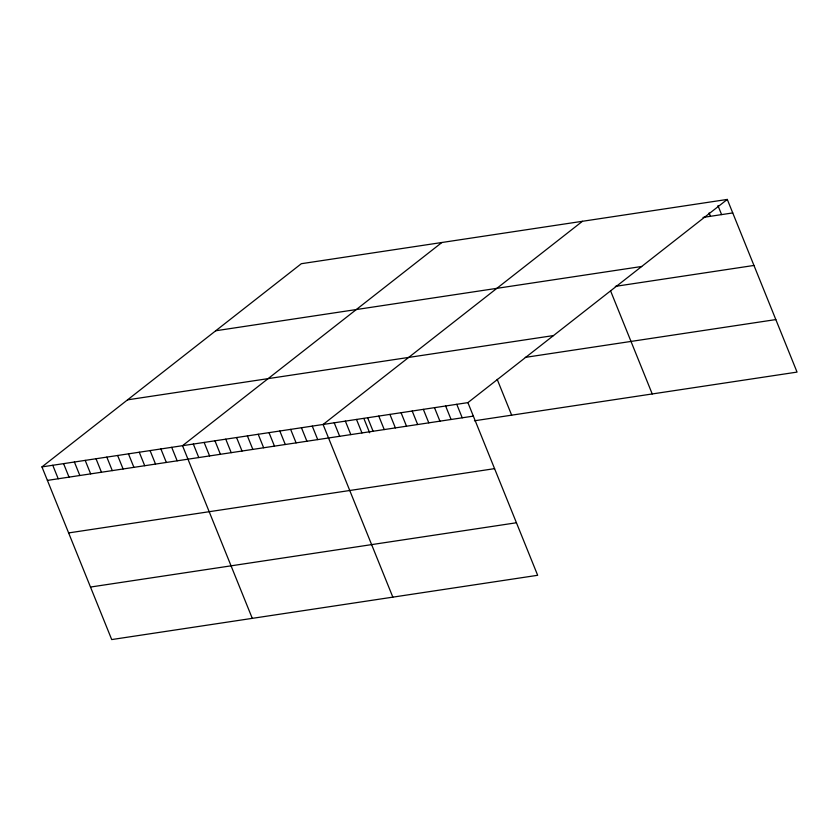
<?xml version="1.0" encoding="UTF-8"?>
<svg xmlns="http://www.w3.org/2000/svg" width="839" height="839" viewBox="0 0 839 839"><rect width="100%" height="100%" fill="white"/><g stroke="black" fill="none" stroke-linecap="round" stroke-linejoin="round"><path stroke-width="1.26" d="M727.287 199.43L467.9 402.626L537.663 575.292L111.713 639.57L41.95 466.904L301.337 263.708L727.287 199.43L797.05 372.097L474.413 420.79M441.901 242.502L182.514 445.687L252.277 618.353M582.465 221.286L323.078 424.482L392.841 597.148M703.03 217.416L732.741 212.928M215.738 330.765L641.688 266.487M615.323 286.372L753.967 265.449M127.549 399.846L553.499 335.569M525.277 357.383L775.823 319.575M41.95 466.904L467.9 402.626M47.404 480.401L473.353 416.123M68.63 532.922L494.58 468.644M90.486 587.048L516.446 522.76M717.964 205.607L721.603 214.606M709.102 212.917L710.465 216.294M610.561 290.839L652.228 393.952M497.191 379.354L511.664 415.169M456.762 404.304L462.216 417.801M445.624 405.982L451.078 419.479M434.487 407.67L439.94 421.168M423.338 409.348L428.792 422.846M412.201 411.026L417.654 424.524M401.063 412.715L406.516 426.212M389.925 414.393L395.379 427.89M378.777 416.071L384.231 429.568M367.639 417.749L373.093 431.246M363.864 418.472L369.653 432.798M356.502 419.437L361.955 432.934M345.364 421.115L350.817 434.612M334.216 422.793L339.669 436.29M312.265 426.107L317.719 439.605M301.453 427.743L306.906 441.241M290.64 429.369L296.094 442.866M279.827 431.005L285.281 444.502M269.015 432.641L274.468 446.138M258.202 434.266L263.656 447.764M247.39 435.902L252.843 449.4M236.577 437.528L242.031 451.025M225.764 439.164L231.218 452.661M214.952 440.79L220.405 454.298M204.139 442.426L209.593 455.923M193.327 444.062L198.78 457.559M171.701 447.323L177.155 460.821M160.889 448.949L166.342 462.446M150.076 450.585L155.53 464.082M139.264 452.221L144.717 465.718M128.451 453.847L133.904 467.344M117.638 455.483L123.092 468.98M106.826 457.108L112.279 470.606M96.013 458.744L101.467 472.242M85.2 460.38L90.654 473.878M74.388 462.006L79.841 475.503M63.575 463.642L69.029 477.139M52.763 465.267L58.216 478.765"/></g></svg>
